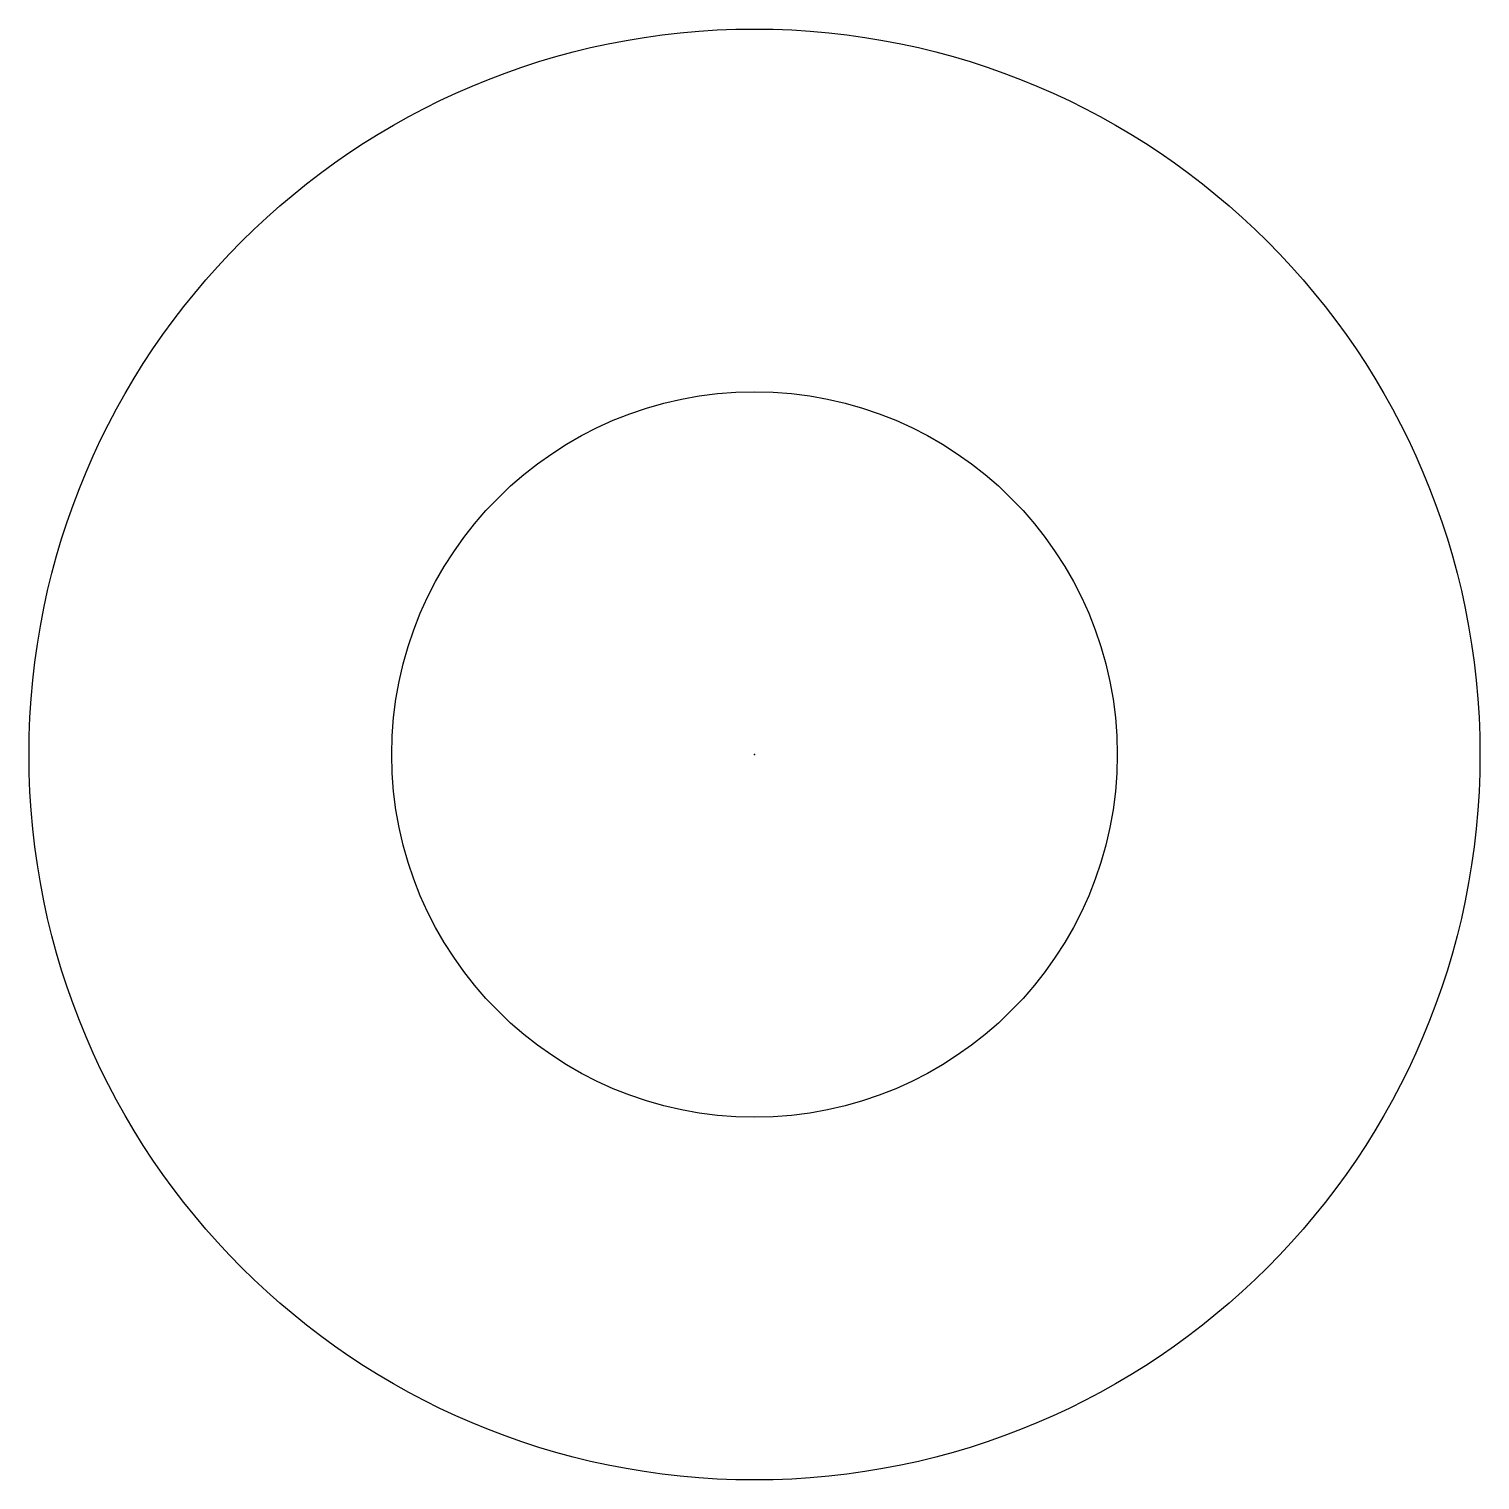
# Model space of a CAD drawing. Header units: millimetres. Extents: x -0.02 to 0.02, y -0.02 to 0.02.
import ezdxf

# ---------------------------------------------------------------- set-up
doc = ezdxf.new("R2010")
doc.units = ezdxf.units.MM

msp = doc.modelspace()

# ---------------------------------------------------------------- linework, layer by layer
for radius in [0.02, 0.01]:
    msp.add_circle((0, 0), radius)
msp.add_point((0, 0))

doc.saveas('drawing.dxf')
